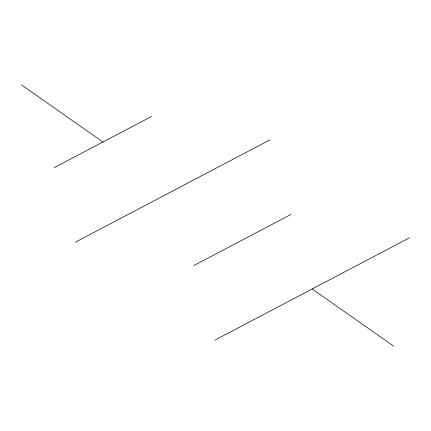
<?xml version="1.0" encoding="UTF-8"?>
<svg xmlns="http://www.w3.org/2000/svg" width="431" height="431" viewBox="0 0 431 431"><rect width="100%" height="100%" fill="white"/><g stroke="black" fill="none" stroke-linecap="round" stroke-linejoin="round"><path stroke-width="0.65" d="M54.301 167.605L151.561 116.462M75.42 242.157L269.941 139.865M193.805 265.561L291.065 214.417M214.929 340.113L409.45 237.82M21.55 84.896L102.928 142.036M312.189 288.964L393.568 346.104"/></g></svg>
